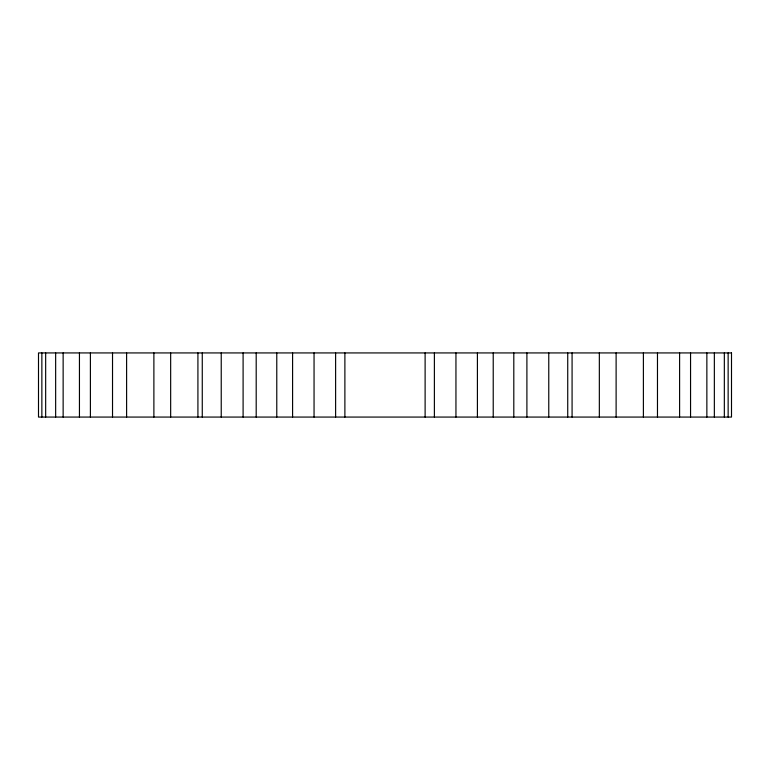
<?xml version="1.0" encoding="UTF-8"?>
<svg xmlns="http://www.w3.org/2000/svg" width="770" height="770" viewBox="0 0 770 770"><rect width="100%" height="100%" fill="white"/><g stroke="black" fill="none" stroke-linecap="round" stroke-linejoin="round"><path stroke-width="1.16" d="M728.141 352.93L728.141 417.07M724.339 352.93L724.339 417.07M714.348 352.93L714.348 417.07M706.86 352.93L706.86 417.07M690.555 352.93L690.555 417.07M679.602 352.93L679.602 417.07M657.474 352.93L657.474 417.07M643.393 352.93L643.393 417.07M616.115 352.93L616.115 417.07M599.339 352.93L599.339 417.07M572.081 352.93L572.081 417.07M567.731 352.93L567.731 417.07M548.769 352.93L548.769 417.07M526.901 352.93L526.901 417.07M513.802 352.93L513.802 417.07M493.224 352.93L493.224 417.07M477.41 352.93L477.41 417.07M455.946 352.93L455.946 417.07M434.386 352.93L434.386 417.07M425.117 352.93L425.117 417.07M344.883 352.93L344.883 417.07M335.614 352.93L335.614 417.07M314.054 352.93L314.054 417.07M292.59 352.93L292.59 417.07M276.776 352.93L276.776 417.07M256.198 352.93L256.198 417.07M243.099 352.93L243.099 417.07M221.231 352.93L221.231 417.07M202.269 352.93L202.269 417.07M197.919 352.93L197.919 417.07M170.661 352.93L170.661 417.07M153.885 352.93L153.885 417.07M126.607 352.93L126.607 417.07M112.526 352.93L112.526 417.07M90.398 352.93L90.398 417.07M79.445 352.93L79.445 417.07M63.14 352.93L63.14 417.07M55.652 352.93L55.652 417.07M45.661 352.93L45.661 417.07M41.859 352.93L41.859 417.07M731.5 352.93L38.5 352.93L38.5 417.07L731.5 417.07L731.5 352.93"/></g></svg>
